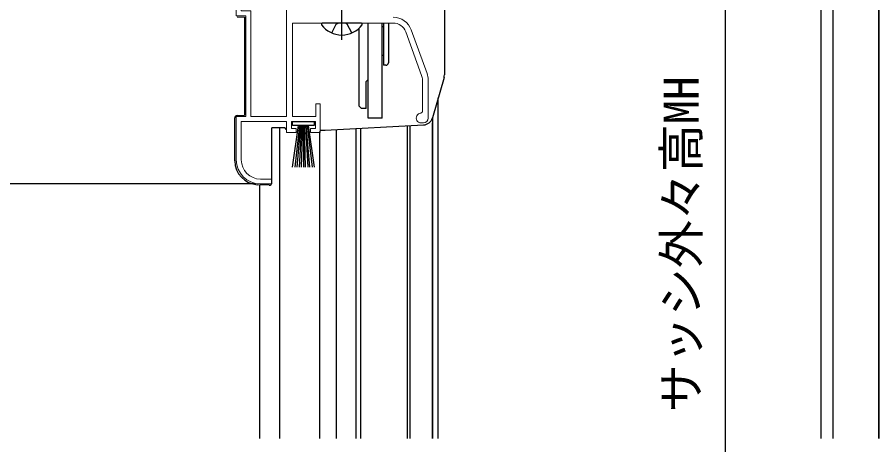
# Model space of a CAD drawing. Units: millimetres, scale not verified. Extents: x -525 to 525, y -783 to 779.
# Drawn here: x -293.5 to -114, y 190.3 to 279.3 of the extents above; entities that cross this region are included whole.
import ezdxf
from ezdxf.enums import TextEntityAlignment as Align

# ---------------------------------------------------------------- set-up
doc = ezdxf.new("R2010")
doc.units = ezdxf.units.MM
doc.header["$LTSCALE"] = 4
doc.layers.add('0-2_YKK_11', color=7, linetype='Continuous', lineweight=18)
for name, color, linetype in [('0-4_YKK_12', 2, 'Continuous'), ('0-5_YKK_13', 4, 'Continuous'), ('0-7_YKK_D', 6, 'Continuous')]:
    doc.layers.add(name, color=color, linetype=linetype)
doc.styles.add('ＭＳ ゴシック', font='')
doc.styles.get('ＭＳ ゴシック').set_extended_font_data('MS Gothic')

msp = doc.modelspace()

# ---------------------------------------------------------------- linework, layer by layer
at = {"layer": '0-2_YKK_11'}
for p, q in [((-208.14, 267.601), (-211.441, 276.67)), ((-212.568, 276.259), (-209.268, 267.19)), ((-207.899, 258.301), (-207.899, 266.233)), ((-209.399, 257.301), (-208.899, 257.301))]:
    msp.add_line(p, q, dxfattribs=at)
for points in [[(-237.399, 258.601), (-237.399, 312.269), (-237.856, 312.524)], [(-247.899, 296.401), (-247.899, 279.601), (-245.899, 279.601), (-245.899, 258.601), (-247.899, 258.601), (-247.899, 249.601)], [(-246.849, 296.401), (-246.849, 280.651), (-244.849, 280.651), (-244.849, 258.601), (-237.399, 258.601)], [(-246.849, 249.601), (-246.849, 257.601), (-237.399, 257.601), (-237.399, 255.301), (-235.399, 255.301), (-235.399, 256.101), (-236.399, 256.101), (-236.399, 257.601), (-231.399, 257.601), (-231.399, 256.101), (-232.399, 256.101), (-232.399, 255.301), (-230.399, 255.301), (-230.399, 261.301), (-231.299, 261.301), (-231.299, 258.601), (-236.199, 258.601), (-236.199, 278.102), (-215.199, 278.102)], [(-209.099, 266.233), (-209.099, 259.601), (-209.399, 259.301)], [(-242.899, 244.601), (-240.499, 244.601), (-240.499, 245.601), (-242.849, 245.601)]]:
    msp.add_lwpolyline(points, dxfattribs=at)
for centre, radius, start, end in [((-215.199, 275.302), 4, 20.00001, 89.99998), ((-215.199, 275.302), 2.8, 20, 89.99998), ((-211.899, 266.233), 4, 0.00001, 20.00002), ((-211.899, 266.233), 2.8, 0.00002, 20.00003), ((-209.399, 258.301), 1, 89.99999, 270.00001), ((-208.899, 258.301), 1, 270.00001, 359.99999), ((-242.899, 249.601), 5, 180, 269.99998), ((-242.849, 249.601), 4, 180.00001, 269.99999)]:
    msp.add_arc(centre, radius, start, end, dxfattribs=at)
at = {"layer": '0-4_YKK_12'}
for p, q in [((-114.001, 191.602), (-114.002, 505.603)), ((-126.001, 191.602), (-126.001, 321.102)), ((-123.501, 191.602), (-123.501, 321.103)), ((-123.501, 191.602), (-123.501, 321.102)), ((-205.801, 191.602), (-205.801, 262.492)), ((-205.8, 191.602), (-205.8, 262.365)), ((-207, 191.602), (-207, 257.301)), ((-206.999, 258.341), (-206.999, 191.602)), ((-238.899, 256.301), (-238.899, 191.602)), ((-230.499, 191.602), (-230.499, 255.501)), ((-227.099, 255.896), (-227.099, 191.602)), ((-222.999, 256.111), (-222.999, 191.602)), ((-221.999, 256.189), (-221.999, 191.602)), ((-212.299, 256.698), (-212.299, 191.602)), ((-211.699, 256.729), (-211.699, 191.602)), ((-242.999, 191.602), (-242.999, 244.406))]:
    msp.add_line(p, q, dxfattribs=at)
at = {"layer": '0-5_YKK_13'}
for p, q in [((-204.525, 313.601), (-204.525, 267.284)), ((-225.899, 274.602), (-225.899, 280.901)), ((-221.923, 278.102), (-229.874, 278.102)), ((-227.974, 276.025), (-227.044, 277.89)), ((-227.044, 277.89), (-226.646, 278.102)), ((-222.299, 260.802), (-222.299, 277.012)), ((-220.399, 258.302), (-220.399, 278.102)), ((-217.499, 258.302), (-217.499, 278.102)), ((-217.199, 277.302), (-217.499, 277.302)), ((-217.199, 278.102), (-217.199, 269.302)), ((-216.199, 278.102), (-216.199, 269.802)), ((-217.199, 271.302), (-217.499, 271.302)), ((-216.699, 269.302), (-217.199, 269.302)), ((-220.799, 265.902), (-220.399, 266.302)), ((-220.799, 260.302), (-220.799, 265.902)), ((-204.604, 266.73), (-207.03, 258.322)), ((-221.799, 260.302), (-222.299, 260.802)), ((-247.725, 258.821), (-246.199, 258.901)), ((-220.799, 260.302), (-221.799, 260.302)), ((-248.199, 249.423), (-248.199, 258.322)), ((-236.149, 248.101), (-234.899, 256.751)), ((-234.699, 256.751), (-235.699, 248.101)), ((-234.499, 256.751), (-235.249, 248.101)), ((-234.299, 256.751), (-234.799, 248.101)), ((-234.099, 256.751), (-234.349, 248.101)), ((-233.899, 256.751), (-233.899, 248.101)), ((-233.449, 248.101), (-233.699, 256.751)), ((-233.499, 256.751), (-232.999, 248.101)), ((-232.549, 248.101), (-233.299, 256.751)), ((-233.099, 256.751), (-232.099, 248.101)), ((-232.899, 256.751), (-231.649, 248.101)), ((-229.399, 255.803), (-208.847, 256.88)), ((-217.499, 258.302), (-220.399, 258.302)), ((-240.499, 244.801), (-240.499, 256.301)), ((-237.765, 256.301), (-240.499, 256.301)), ((-230.425, 255.801), (-229.451, 255.801)), ((-241.025, 244.302), (-243.46, 244.43))]:
    msp.add_line(p, q, dxfattribs=at)
for points in [[(-123.501, 191.602), (-123.5, 321.102), (-114, 321.102), (-114, 191.602)], [(-247.725, 279.381), (-246.199, 279.301), (-246.199, 258.901)], [(-223.824, 276.025), (-224.754, 277.89), (-225.152, 278.102)]]:
    msp.add_lwpolyline(points, dxfattribs=at)
msp.add_lwpolyline([(-231.649, 257.601), (-231.649, 256.751), (-236.149, 256.751), (-236.149, 257.601)], close=True, dxfattribs=at)
for centre, radius, start, end in [((-225.899, 280.902), 5.3, 216.68934, 323.31066), ((-229.874, 277.827), 0.274, 90, 217.71409), ((-221.923, 277.827), 0.274, 322.28591, 90), ((-216.699, 269.802), 0.5, 270, 0), ((-206.525, 267.284), 2, 343.89961, 0), ((-247.699, 258.322), 0.5, 93, 180), ((-208.952, 258.877), 2, 273, 343.89961), ((-236.925, 256.801), 1, 210, 240), ((-229.451, 256.801), 1, 270, 273), ((-243.199, 249.423), 5, 180, 267), ((-240.999, 244.801), 0.5, 267, 0)]:
    msp.add_arc(centre, radius, start, end, dxfattribs=at)
at = {"layer": '0-7_YKK_D'}
for p, q in [((-146.001, 317.836), (-146.001, 4.603)), ((-243.899, 244.601), (-310.001, 244.601))]:
    msp.add_line(p, q, dxfattribs=at)

# ---------------------------------------------------------------- texts
at = {"layer": '0-7_YKK_D', "style": 'ＭＳ ゴシック'}
msp.add_text('サッシ外々高MH', height=7.331, rotation=90, dxfattribs=at).set_placement((-149.308, 197.045), align=Align.BOTTOM_LEFT)

doc.saveas('drawing.dxf')
